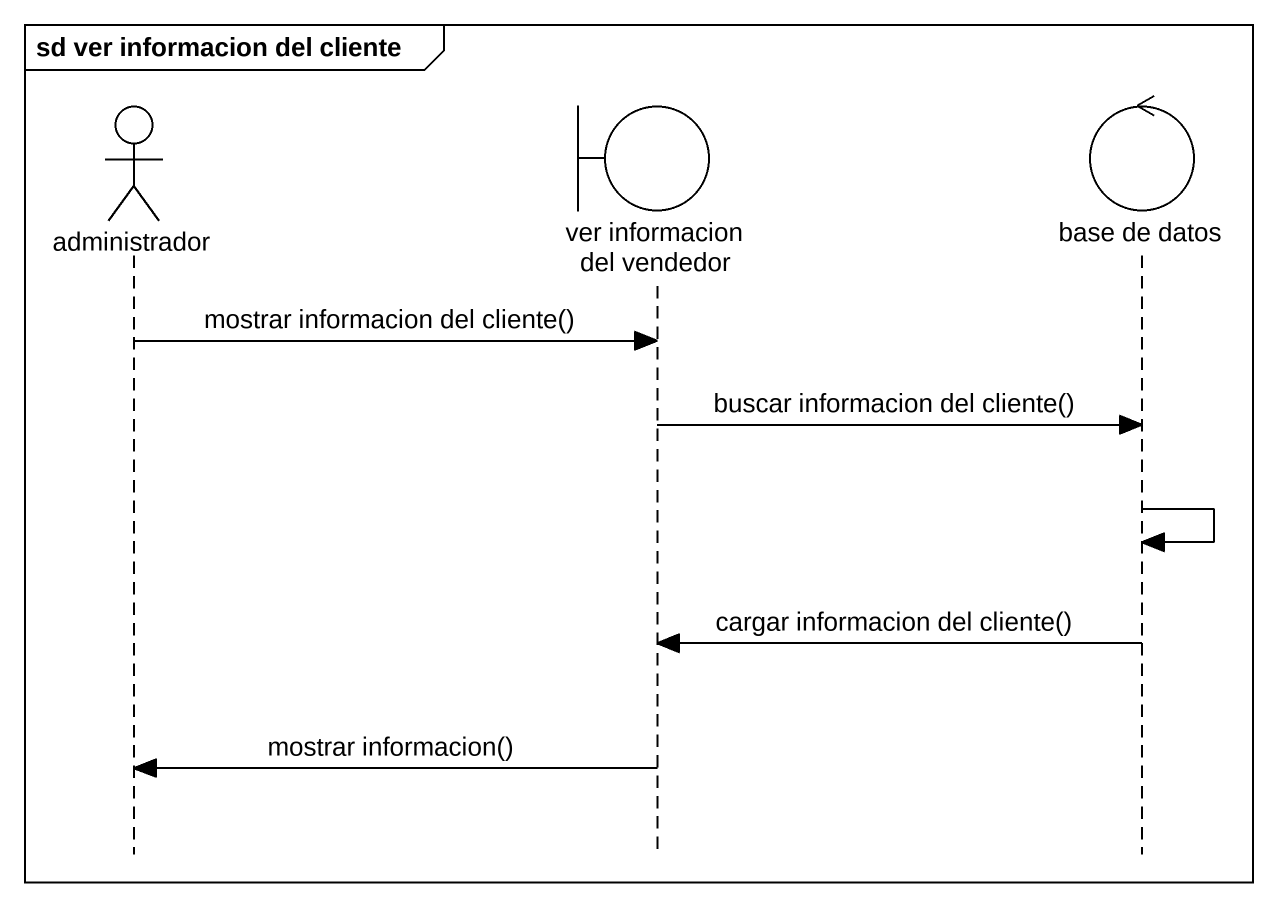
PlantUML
@startuml
mainframe sd ver informacion del cliente
hide footbox
actor administrador
boundary "ver informacion del vendedor" as ver_informacion_del_vendedor
control "base de datos" as base_de_datos

administrador -> ver_informacion_del_vendedor : mostrar informacion del cliente()
ver_informacion_del_vendedor -> base_de_datos : buscar informacion del cliente()
base_de_datos -> base_de_datos
base_de_datos -> ver_informacion_del_vendedor : cargar informacion del cliente()
ver_informacion_del_vendedor -> administrador : mostrar informacion()
@enduml
